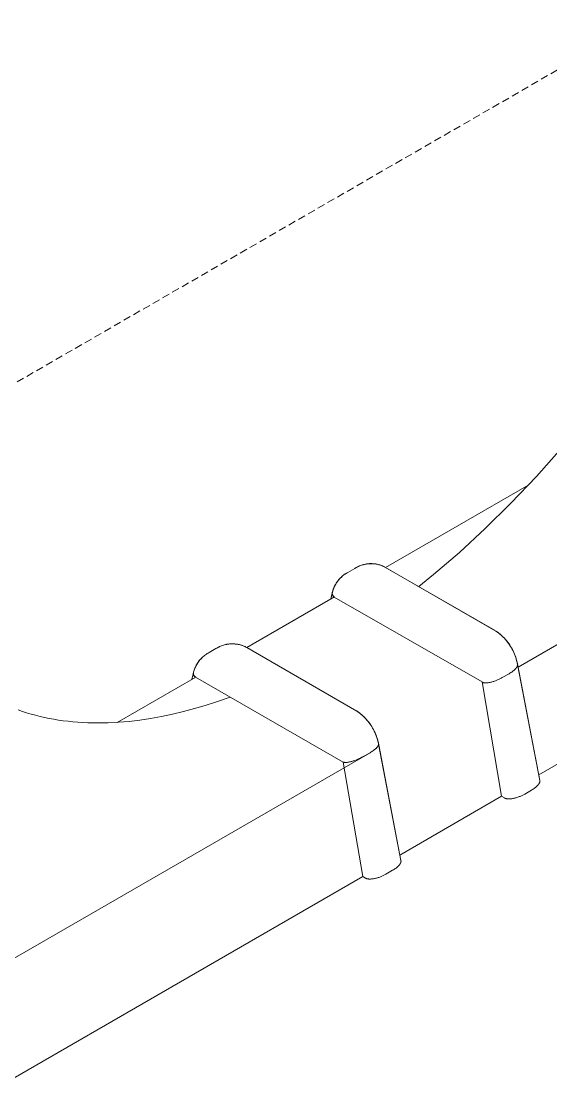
# Model space of a CAD drawing. Header units: millimetres. Extents: x -67 to 4862, y -244 to 3199.
# Drawn here: x 4498.8 to 4588.7, y 693.8 to 874.8 of the extents above; entities that cross this region are included whole.
import ezdxf

# ---------------------------------------------------------------- set-up
doc = ezdxf.new("R2010")
doc.units = ezdxf.units.MM
doc.linetypes.add('HIDDEN', pattern=[1.905, 1.27, -0.635])
doc.layers.add('ZANO_R', color=7, linetype='Continuous', lineweight=0)
doc.layers.add('ZANO_R_przerywana', color=7, linetype='HIDDEN', lineweight=0)

msp = doc.modelspace()

# ---------------------------------------------------------------- linework, layer by layer
at = {"layer": 'ZANO_R'}
for p, q in [((4583.19, 765.05), (4772.87, 874.56)), ((4586.31, 797.46), (4590.58, 802.25)), ((4581.98, 792.9), (4586.31, 797.46)), ((4560.68, 782.01), (4585, 796.05)), ((4577.61, 788.6), (4581.98, 792.9)), ((4573.22, 784.56), (4577.61, 788.6)), ((4568.84, 780.8), (4573.22, 784.56)), ((4556.06, 782.18), (4556.23, 782.25)), ((4556.08, 782.17), (4556.25, 782.25)), ((4556.23, 782.25), (4556.39, 782.32)), ((4556.25, 782.25), (4556.41, 782.31)), ((4556.39, 782.32), (4556.56, 782.38)), ((4556.41, 782.31), (4556.59, 782.37)), ((4556.56, 782.38), (4556.73, 782.43)), ((4556.59, 782.37), (4556.76, 782.43)), ((4556.73, 782.43), (4556.9, 782.48)), ((4556.76, 782.43), (4556.93, 782.47)), ((4556.9, 782.48), (4557.08, 782.52)), ((4556.93, 782.47), (4557.11, 782.52)), ((4557.08, 782.52), (4557.25, 782.56)), ((4557.11, 782.52), (4557.29, 782.55)), ((4557.25, 782.56), (4557.43, 782.59)), ((4557.29, 782.55), (4557.46, 782.58)), ((4557.43, 782.59), (4557.6, 782.62)), ((4557.46, 782.58), (4557.64, 782.61)), ((4557.6, 782.62), (4557.78, 782.63)), ((4557.64, 782.61), (4557.82, 782.62)), ((4557.78, 782.63), (4557.96, 782.65)), ((4557.82, 782.62), (4558, 782.63)), ((4557.96, 782.65), (4558.14, 782.65)), ((4558, 782.63), (4558.19, 782.64)), ((4558.14, 782.65), (4558.32, 782.65)), ((4558.19, 782.64), (4558.37, 782.64)), ((4558.32, 782.65), (4558.49, 782.64)), ((4558.37, 782.64), (4558.55, 782.63)), ((4558.49, 782.64), (4558.67, 782.63)), ((4558.55, 782.63), (4558.73, 782.62)), ((4558.67, 782.63), (4558.85, 782.61)), ((4558.73, 782.62), (4558.91, 782.6)), ((4558.85, 782.61), (4559.03, 782.59)), ((4558.91, 782.6), (4559.09, 782.57)), ((4559.03, 782.59), (4559.2, 782.55)), ((4559.09, 782.57), (4559.27, 782.54)), ((4559.2, 782.55), (4559.38, 782.52)), ((4559.27, 782.54), (4559.44, 782.5)), ((4559.38, 782.52), (4559.55, 782.47)), ((4559.44, 782.5), (4559.62, 782.46)), ((4559.55, 782.47), (4559.72, 782.42)), ((4559.62, 782.46), (4559.79, 782.41)), ((4559.72, 782.42), (4559.89, 782.37)), ((4559.79, 782.41), (4559.96, 782.35)), ((4559.89, 782.37), (4560.06, 782.31)), ((4559.96, 782.35), (4560.66, 782.02)), ((4560.06, 782.31), (4560.22, 782.24)), ((4560.22, 782.24), (4560.39, 782.17)), ((4553.1, 780.31), (4553.24, 780.43)), ((4553.11, 780.32), (4553.24, 780.45)), ((4553.24, 780.45), (4553.38, 780.57)), ((4553.24, 780.43), (4553.38, 780.55)), ((4553.38, 780.57), (4553.52, 780.68)), ((4553.38, 780.55), (4553.52, 780.67)), ((4553.52, 780.68), (4553.67, 780.79)), ((4553.52, 780.67), (4553.67, 780.78)), ((4553.67, 780.79), (4553.82, 780.89)), ((4553.67, 780.78), (4553.82, 780.88)), ((4553.82, 780.89), (4553.97, 780.99)), ((4553.82, 780.88), (4553.97, 780.98)), ((4553.97, 780.99), (4554.13, 781.09)), ((4553.97, 780.98), (4554.13, 781.08)), ((4554.13, 781.09), (4554.29, 781.17)), ((4554.13, 781.08), (4554.29, 781.17)), ((4554.29, 781.17), (4555.44, 781.84)), ((4554.29, 781.17), (4555.44, 781.83)), ((4555.44, 781.84), (4555.59, 781.93)), ((4555.44, 781.83), (4555.6, 781.92)), ((4555.59, 781.93), (4555.74, 782.02)), ((4555.6, 781.92), (4555.76, 782.01)), ((4555.74, 782.02), (4555.9, 782.1)), ((4555.76, 782.01), (4555.92, 782.1)), ((4555.9, 782.1), (4556.06, 782.18)), ((4555.92, 782.1), (4556.08, 782.17)), ((4560.39, 782.17), (4560.55, 782.09)), ((4560.58, 782.07), (4579.31, 771.26)), ((4560.69, 782.01), (4579.42, 771.19)), ((4566.32, 778.75), (4568.84, 780.8)), ((4551.87, 778.49), (4551.94, 778.66)), ((4551.88, 778.53), (4551.96, 778.7)), ((4551.94, 778.66), (4552.02, 778.83)), ((4551.96, 778.7), (4552.03, 778.86)), ((4552.02, 778.83), (4552.11, 778.99)), ((4552.03, 778.86), (4552.12, 779.03)), ((4552.11, 778.99), (4552.2, 779.15)), ((4552.12, 779.03), (4552.21, 779.18)), ((4552.2, 779.15), (4552.29, 779.31)), ((4552.21, 779.18), (4552.3, 779.34)), ((4552.29, 779.31), (4552.39, 779.46)), ((4552.3, 779.34), (4552.4, 779.49)), ((4552.39, 779.46), (4552.5, 779.61)), ((4552.4, 779.49), (4552.51, 779.64)), ((4552.5, 779.61), (4552.61, 779.76)), ((4552.51, 779.64), (4552.62, 779.79)), ((4552.61, 779.76), (4552.73, 779.9)), ((4552.62, 779.79), (4552.73, 779.93)), ((4552.73, 779.93), (4552.85, 780.06)), ((4552.73, 779.9), (4552.85, 780.04)), ((4552.85, 780.06), (4552.98, 780.2)), ((4552.85, 780.04), (4552.97, 780.18)), ((4552.97, 780.18), (4553.1, 780.31)), ((4552.98, 780.2), (4553.11, 780.32)), ((4537.08, 768.39), (4552.01, 777)), ((4537.08, 768.39), (4551.97, 776.98)), ((4551.35, 776.62), (4551.64, 777.8)), ((4551.35, 776.62), (4551.61, 777.69)), ((4551.6, 777.58), (4551.59, 777.56)), ((4551.59, 777.56), (4551.59, 777.54)), ((4551.59, 777.54), (4551.59, 777.52)), ((4551.59, 777.52), (4551.6, 777.5)), ((4551.61, 777.67), (4551.6, 777.65)), ((4551.6, 777.65), (4551.6, 777.62)), ((4551.6, 777.62), (4551.6, 777.6)), ((4551.6, 777.6), (4551.6, 777.58)), ((4551.6, 777.5), (4551.6, 777.48)), ((4551.6, 777.48), (4551.6, 777.46)), ((4551.6, 777.46), (4551.6, 777.44)), ((4551.6, 777.44), (4551.61, 777.42)), ((4551.61, 777.67), (4551.65, 777.84)), ((4551.61, 777.42), (4551.61, 777.4)), ((4551.61, 777.4), (4551.62, 777.38)), ((4551.63, 777.75), (4551.62, 777.73)), ((4551.62, 777.73), (4551.62, 777.7)), ((4551.62, 777.7), (4551.62, 777.68)), ((4551.62, 777.68), (4551.62, 777.65)), ((4551.62, 777.65), (4551.62, 777.63)), ((4551.62, 777.63), (4551.62, 777.61)), ((4551.62, 777.61), (4551.62, 777.58)), ((4551.62, 777.58), (4551.62, 777.56)), ((4551.62, 777.56), (4551.62, 777.53)), ((4551.62, 777.53), (4551.63, 777.51)), ((4551.62, 777.38), (4551.62, 777.36)), ((4551.62, 777.36), (4551.63, 777.34)), ((4551.64, 777.8), (4551.63, 777.77)), ((4551.63, 777.77), (4551.63, 777.75)), ((4551.63, 777.51), (4551.63, 777.48)), ((4551.63, 777.48), (4551.64, 777.46)), ((4551.63, 777.34), (4551.64, 777.32)), ((4551.64, 777.8), (4551.69, 777.97)), ((4551.64, 777.46), (4551.64, 777.44)), ((4551.64, 777.44), (4551.65, 777.41)), ((4551.64, 777.32), (4551.65, 777.3)), ((4551.65, 777.84), (4551.7, 778.02)), ((4551.65, 777.41), (4551.66, 777.39)), ((4551.65, 777.3), (4551.65, 777.28)), ((4551.65, 777.28), (4551.66, 777.26)), ((4551.66, 777.39), (4551.67, 777.37)), ((4551.66, 777.26), (4551.67, 777.24)), ((4551.67, 777.37), (4551.68, 777.35)), ((4551.67, 777.24), (4551.69, 777.22)), ((4551.68, 777.35), (4551.69, 777.32)), ((4551.69, 777.97), (4551.74, 778.15)), ((4551.69, 777.32), (4551.7, 777.3)), ((4551.69, 777.22), (4551.7, 777.2)), ((4551.7, 778.02), (4551.75, 778.19)), ((4551.7, 777.3), (4551.71, 777.28)), ((4551.7, 777.2), (4551.71, 777.19)), ((4551.71, 777.28), (4551.72, 777.26)), ((4551.71, 777.19), (4551.72, 777.17)), ((4551.72, 777.26), (4551.74, 777.24)), ((4551.72, 777.17), (4551.73, 777.15)), ((4551.73, 777.15), (4551.75, 777.14)), ((4551.74, 778.15), (4551.8, 778.32)), ((4551.74, 777.24), (4551.75, 777.22)), ((4551.75, 778.19), (4551.82, 778.36)), ((4551.75, 777.22), (4551.76, 777.2)), ((4551.75, 777.14), (4551.76, 777.12)), ((4551.76, 777.2), (4551.78, 777.18)), ((4551.76, 777.12), (4551.78, 777.11)), ((4551.78, 777.18), (4551.79, 777.16)), ((4551.78, 777.11), (4551.79, 777.09)), ((4551.79, 777.16), (4551.81, 777.15)), ((4551.79, 777.09), (4551.81, 777.08)), ((4551.8, 778.32), (4551.87, 778.49)), ((4551.81, 777.15), (4551.83, 777.13)), ((4551.81, 777.08), (4551.82, 777.07)), ((4551.82, 778.36), (4551.88, 778.53)), ((4551.82, 777.07), (4551.84, 777.05)), ((4551.83, 777.13), (4551.85, 777.11)), ((4551.84, 777.05), (4551.86, 777.04)), ((4551.85, 777.11), (4551.86, 777.1)), ((4551.86, 777.1), (4551.88, 777.08)), ((4551.86, 777.04), (4551.88, 777.03)), ((4551.88, 777.08), (4551.9, 777.07)), ((4551.88, 777.03), (4551.89, 777.02)), ((4551.89, 777.02), (4551.91, 777.01)), ((4551.9, 777.07), (4551.92, 777.05)), ((4551.91, 777.01), (4551.93, 777)), ((4551.92, 777.05), (4551.94, 777.04)), ((4551.93, 777), (4551.95, 776.99)), ((4551.94, 777.04), (4551.96, 777.03)), ((4551.95, 776.99), (4551.97, 776.98)), ((4551.96, 777.03), (4551.98, 777.01)), ((4551.97, 776.98), (4577.08, 762.56)), ((4551.98, 777.01), (4552.01, 777)), ((4579.31, 771.25), (4579.55, 771.09)), ((4579.43, 771.19), (4579.68, 771.01)), ((4579.55, 771.09), (4579.79, 770.92)), ((4579.68, 771.01), (4579.92, 770.83)), ((4579.79, 770.92), (4580.02, 770.74)), ((4579.92, 770.83), (4580.15, 770.64)), ((4580.02, 770.74), (4580.24, 770.56)), ((4580.15, 770.64), (4580.38, 770.44)), ((4580.24, 770.56), (4580.45, 770.36)), ((4580.38, 770.44), (4580.6, 770.23)), ((4580.45, 770.36), (4580.66, 770.16)), ((4580.6, 770.23), (4580.81, 770.02)), ((4580.66, 770.16), (4580.87, 769.96)), ((4580.81, 770.02), (4581.02, 769.8)), ((4580.87, 769.96), (4581.06, 769.74)), ((4581.02, 769.8), (4581.22, 769.57)), ((4581.06, 769.74), (4581.25, 769.52)), ((4581.22, 769.57), (4581.41, 769.33)), ((4581.25, 769.52), (4581.43, 769.3)), ((4530.69, 767.55), (4531.84, 768.21)), ((4530.69, 767.54), (4531.84, 768.21)), ((4531.84, 768.21), (4531.99, 768.31)), ((4531.84, 768.21), (4532, 768.3)), ((4531.99, 768.31), (4532.15, 768.4)), ((4532, 768.3), (4532.16, 768.39)), ((4532.15, 768.4), (4532.31, 768.48)), ((4532.16, 768.39), (4532.32, 768.47)), ((4532.31, 768.48), (4532.47, 768.56)), ((4532.32, 768.47), (4532.48, 768.55)), ((4532.47, 768.56), (4532.63, 768.63)), ((4532.48, 768.55), (4532.65, 768.62)), ((4532.63, 768.63), (4532.8, 768.7)), ((4532.65, 768.62), (4532.82, 768.69)), ((4532.8, 768.7), (4532.96, 768.76)), ((4532.82, 768.69), (4532.99, 768.75)), ((4532.96, 768.76), (4533.13, 768.81)), ((4532.99, 768.75), (4533.16, 768.8)), ((4533.13, 768.81), (4533.31, 768.86)), ((4533.16, 768.8), (4533.33, 768.85)), ((4533.31, 768.86), (4533.48, 768.9)), ((4533.33, 768.85), (4533.51, 768.89)), ((4533.48, 768.9), (4533.65, 768.94)), ((4533.51, 768.89), (4533.69, 768.93)), ((4533.65, 768.94), (4533.83, 768.97)), ((4533.69, 768.93), (4533.87, 768.96)), ((4533.83, 768.97), (4534.01, 768.99)), ((4533.87, 768.96), (4534.05, 768.98)), ((4534.01, 768.99), (4534.18, 769.01)), ((4534.05, 768.98), (4534.23, 769)), ((4534.18, 769.01), (4534.36, 769.02)), ((4534.23, 769), (4534.41, 769.01)), ((4534.36, 769.02), (4534.54, 769.03)), ((4534.41, 769.01), (4534.59, 769.01)), ((4534.54, 769.03), (4534.72, 769.03)), ((4534.59, 769.01), (4534.77, 769.01)), ((4534.72, 769.03), (4534.9, 769.02)), ((4534.77, 769.01), (4534.95, 769.01)), ((4534.9, 769.02), (4535.08, 769.01)), ((4534.95, 769.01), (4535.13, 768.99)), ((4535.08, 769.01), (4535.25, 768.99)), ((4535.13, 768.99), (4535.31, 768.97)), ((4535.25, 768.99), (4535.43, 768.96)), ((4535.31, 768.97), (4535.49, 768.95)), ((4535.43, 768.96), (4535.6, 768.93)), ((4535.49, 768.95), (4535.67, 768.91)), ((4535.6, 768.93), (4535.78, 768.89)), ((4535.67, 768.91), (4535.84, 768.88)), ((4535.78, 768.89), (4535.95, 768.85)), ((4535.84, 768.88), (4536.02, 768.83)), ((4535.95, 768.85), (4536.12, 768.8)), ((4536.02, 768.83), (4536.19, 768.78)), ((4536.12, 768.8), (4536.29, 768.74)), ((4536.19, 768.78), (4536.37, 768.72)), ((4536.29, 768.74), (4536.46, 768.68)), ((4536.37, 768.72), (4537.06, 768.4)), ((4536.46, 768.68), (4536.63, 768.61)), ((4536.63, 768.61), (4536.79, 768.54)), ((4536.79, 768.54), (4536.95, 768.46)), ((4536.98, 768.45), (4555.71, 757.63)), ((4537.09, 768.38), (4555.82, 757.57)), ((4581.41, 769.33), (4581.59, 769.09)), ((4581.43, 769.3), (4581.61, 769.06)), ((4581.59, 769.09), (4581.76, 768.84)), ((4581.61, 769.06), (4581.77, 768.83)), ((4581.76, 768.84), (4581.92, 768.59)), ((4581.77, 768.83), (4581.93, 768.58)), ((4581.92, 768.59), (4582.08, 768.33)), ((4581.93, 768.58), (4582.08, 768.33)), ((4582.08, 768.33), (4582.22, 768.08)), ((4582.08, 768.33), (4582.23, 768.07)), ((4582.22, 768.08), (4582.35, 767.82)), ((4582.23, 768.07), (4582.36, 767.8)), ((4582.35, 767.82), (4582.47, 767.56)), ((4582.36, 767.8), (4582.49, 767.52)), ((4528.8, 765.84), (4528.9, 765.99)), ((4528.81, 765.87), (4528.91, 766.02)), ((4528.9, 765.99), (4529.01, 766.14)), ((4528.91, 766.02), (4529.02, 766.16)), ((4529.01, 766.14), (4529.13, 766.28)), ((4529.02, 766.16), (4529.14, 766.3)), ((4529.13, 766.28), (4529.25, 766.42)), ((4529.14, 766.3), (4529.26, 766.44)), ((4529.25, 766.42), (4529.38, 766.55)), ((4529.26, 766.44), (4529.38, 766.57)), ((4529.38, 766.57), (4529.51, 766.7)), ((4529.38, 766.55), (4529.51, 766.68)), ((4529.51, 766.7), (4529.65, 766.82)), ((4529.51, 766.68), (4529.64, 766.81)), ((4529.64, 766.81), (4529.78, 766.93)), ((4529.65, 766.82), (4529.78, 766.94)), ((4529.78, 766.94), (4529.93, 767.06)), ((4529.78, 766.93), (4529.92, 767.04)), ((4529.92, 767.04), (4530.07, 767.15)), ((4529.93, 767.06), (4530.07, 767.17)), ((4530.07, 767.17), (4530.22, 767.27)), ((4530.07, 767.15), (4530.22, 767.26)), ((4530.22, 767.27), (4530.37, 767.37)), ((4530.22, 767.26), (4530.38, 767.36)), ((4530.37, 767.37), (4530.53, 767.46)), ((4530.38, 767.36), (4530.53, 767.45)), ((4530.53, 767.46), (4530.69, 767.55)), ((4530.53, 767.45), (4530.69, 767.54)), ((4582.47, 767.56), (4582.59, 767.29)), ((4582.49, 767.52), (4582.61, 767.25)), ((4582.59, 767.29), (4582.69, 767.02)), ((4582.61, 767.25), (4582.71, 766.96)), ((4582.69, 767.02), (4582.79, 766.75)), ((4582.71, 766.96), (4582.81, 766.68)), ((4582.79, 766.75), (4582.88, 766.47)), ((4582.81, 766.68), (4582.9, 766.39)), ((4582.88, 766.47), (4582.95, 766.2)), ((4582.9, 766.39), (4582.98, 766.1)), ((4582.95, 766.2), (4583.02, 765.91)), ((4582.98, 766.1), (4583.05, 765.8)), ((4583.02, 765.91), (4583.08, 765.63)), ((4527.75, 763), (4528.04, 764.17)), ((4528.01, 764.04), (4528.05, 764.22)), ((4528.03, 764.1), (4528.02, 764.08)), ((4528.04, 764.15), (4528.03, 764.13)), ((4528.03, 764.13), (4528.03, 764.1)), ((4528.04, 764.17), (4528.09, 764.35)), ((4528.04, 764.17), (4528.04, 764.15)), ((4528.05, 764.22), (4528.1, 764.39)), ((4528.09, 764.35), (4528.15, 764.53)), ((4528.1, 764.39), (4528.16, 764.57)), ((4528.15, 764.53), (4528.21, 764.7)), ((4528.16, 764.57), (4528.22, 764.74)), ((4528.21, 764.7), (4528.27, 764.87)), ((4528.22, 764.74), (4528.28, 764.91)), ((4528.27, 764.87), (4528.35, 765.04)), ((4528.28, 764.91), (4528.36, 765.08)), ((4528.35, 765.04), (4528.43, 765.21)), ((4528.36, 765.08), (4528.44, 765.24)), ((4528.43, 765.21), (4528.51, 765.37)), ((4528.44, 765.24), (4528.52, 765.4)), ((4528.51, 765.37), (4528.6, 765.53)), ((4528.52, 765.4), (4528.61, 765.56)), ((4528.6, 765.53), (4528.7, 765.69)), ((4528.61, 765.56), (4528.7, 765.72)), ((4528.7, 765.72), (4528.81, 765.87)), ((4528.7, 765.69), (4528.8, 765.84)), ((4581.97, 764.13), (4581.82, 764.03)), ((4582.12, 764.23), (4581.97, 764.13)), ((4582.26, 764.33), (4582.12, 764.23)), ((4582.32, 764.38), (4582.26, 764.33)), ((4582.39, 764.43), (4582.32, 764.38)), ((4582.45, 764.48), (4582.39, 764.43)), ((4582.52, 764.54), (4582.45, 764.48)), ((4582.58, 764.59), (4582.52, 764.54)), ((4582.63, 764.64), (4582.58, 764.59)), ((4582.69, 764.7), (4582.63, 764.64)), ((4582.74, 764.75), (4582.69, 764.7)), ((4582.79, 764.8), (4582.74, 764.75)), ((4582.83, 764.86), (4582.79, 764.8)), ((4582.88, 764.91), (4582.83, 764.86)), ((4582.9, 764.93), (4582.88, 764.91)), ((4582.92, 764.96), (4582.9, 764.93)), ((4582.93, 764.99), (4582.92, 764.96)), ((4582.95, 765.01), (4582.93, 764.99)), ((4582.97, 765.04), (4582.95, 765.01)), ((4582.98, 765.06), (4582.97, 765.04)), ((4583, 765.09), (4582.98, 765.06)), ((4583.01, 765.11), (4583, 765.09)), ((4583.03, 765.14), (4583.01, 765.11)), ((4583.04, 765.16), (4583.03, 765.14)), ((4583.05, 765.19), (4583.04, 765.16)), ((4583.05, 765.8), (4583.1, 765.51)), ((4583.06, 765.21), (4583.05, 765.19)), ((4583.07, 765.23), (4583.06, 765.21)), ((4583.08, 765.26), (4583.07, 765.23)), ((4583.08, 765.61), (4586.9, 745.81)), ((4583.09, 765.3), (4583.08, 765.28)), ((4583.08, 765.28), (4583.08, 765.26)), ((4583.1, 765.32), (4583.09, 765.31)), ((4583.09, 765.31), (4583.09, 765.3)), ((4583.1, 765.51), (4583.11, 765.5)), ((4583.11, 765.38), (4583.1, 765.37)), ((4583.1, 765.37), (4583.1, 765.36)), ((4583.1, 765.36), (4583.1, 765.35)), ((4583.1, 765.35), (4583.1, 765.33)), ((4583.1, 765.33), (4583.1, 765.32)), ((4583.11, 765.5), (4583.11, 765.49)), ((4583.11, 765.5), (4586.9, 745.81)), ((4583.11, 765.49), (4583.11, 765.48)), ((4583.11, 765.48), (4583.11, 765.47)), ((4583.11, 765.47), (4583.11, 765.46)), ((4583.11, 765.46), (4583.11, 765.45)), ((4583.11, 765.45), (4583.11, 765.44)), ((4583.11, 765.44), (4583.11, 765.43)), ((4583.11, 765.43), (4583.11, 765.42)), ((4583.11, 765.42), (4583.11, 765.41)), ((4583.11, 765.41), (4583.11, 765.4)), ((4583.11, 765.4), (4583.11, 765.39)), ((4583.11, 765.39), (4583.11, 765.38)), ((4515.06, 755.67), (4528.41, 763.38)), ((4527.75, 763), (4528.02, 764.07)), ((4528.01, 764.02), (4528, 764)), ((4528, 764), (4528, 763.98)), ((4528, 763.98), (4528, 763.96)), ((4528, 763.96), (4528, 763.94)), ((4528, 763.94), (4528, 763.92)), ((4528, 763.92), (4528, 763.9)), ((4528, 763.9), (4528, 763.88)), ((4528, 763.88), (4528, 763.85)), ((4528, 763.85), (4528, 763.83)), ((4528, 763.83), (4528.01, 763.81)), ((4528.01, 764.04), (4528.01, 764.02)), ((4528.01, 763.81), (4528.01, 763.79)), ((4528.01, 763.79), (4528.01, 763.77)), ((4528.01, 763.77), (4528.02, 763.75)), ((4528.02, 764.08), (4528.02, 764.05)), ((4528.02, 764.05), (4528.02, 764.03)), ((4528.02, 764.03), (4528.02, 764.01)), ((4528.02, 764.01), (4528.02, 763.98)), ((4528.02, 763.98), (4528.02, 763.96)), ((4528.02, 763.96), (4528.02, 763.93)), ((4528.02, 763.93), (4528.03, 763.91)), ((4528.02, 763.75), (4528.03, 763.73)), ((4528.03, 763.91), (4528.03, 763.88)), ((4528.03, 763.88), (4528.03, 763.86)), ((4528.03, 763.86), (4528.04, 763.84)), ((4528.03, 763.73), (4528.03, 763.71)), ((4528.03, 763.71), (4528.04, 763.69)), ((4528.04, 763.84), (4528.05, 763.81)), ((4528.04, 763.69), (4528.05, 763.67)), ((4528.05, 763.81), (4528.05, 763.79)), ((4528.05, 763.79), (4528.06, 763.77)), ((4528.05, 763.67), (4528.06, 763.65)), ((4528.06, 763.77), (4528.07, 763.74)), ((4528.06, 763.65), (4528.07, 763.63)), ((4528.07, 763.74), (4528.08, 763.72)), ((4528.07, 763.63), (4528.08, 763.62)), ((4528.08, 763.72), (4528.09, 763.7)), ((4528.08, 763.62), (4528.09, 763.6)), ((4528.09, 763.7), (4528.1, 763.68)), ((4528.09, 763.6), (4528.1, 763.58)), ((4528.1, 763.68), (4528.11, 763.66)), ((4528.1, 763.58), (4528.11, 763.56)), ((4528.11, 763.66), (4528.12, 763.64)), ((4528.11, 763.56), (4528.12, 763.55)), ((4528.12, 763.64), (4528.14, 763.62)), ((4528.12, 763.55), (4528.14, 763.53)), ((4528.14, 763.62), (4528.15, 763.6)), ((4528.14, 763.53), (4528.15, 763.51)), ((4528.15, 763.6), (4528.17, 763.58)), ((4528.15, 763.51), (4528.16, 763.5)), ((4528.16, 763.5), (4528.18, 763.48)), ((4528.17, 763.58), (4528.18, 763.56)), ((4528.18, 763.56), (4528.2, 763.54)), ((4528.18, 763.48), (4528.19, 763.47)), ((4528.19, 763.47), (4528.21, 763.46)), ((4528.2, 763.54), (4528.21, 763.52)), ((4528.21, 763.52), (4528.23, 763.5)), ((4528.21, 763.46), (4528.23, 763.44)), ((4528.23, 763.5), (4528.25, 763.49)), ((4528.23, 763.44), (4528.24, 763.43)), ((4528.24, 763.43), (4528.26, 763.42)), ((4528.25, 763.49), (4528.27, 763.47)), ((4528.26, 763.42), (4528.28, 763.41)), ((4528.27, 763.47), (4528.28, 763.46)), ((4528.28, 763.46), (4528.3, 763.44)), ((4528.28, 763.41), (4528.3, 763.4)), ((4528.3, 763.44), (4528.32, 763.43)), ((4528.3, 763.4), (4528.31, 763.39)), ((4528.31, 763.39), (4528.33, 763.38)), ((4528.32, 763.43), (4528.34, 763.42)), ((4528.33, 763.38), (4528.35, 763.37)), ((4528.34, 763.42), (4528.36, 763.4)), ((4528.35, 763.37), (4528.37, 763.36)), ((4528.36, 763.4), (4528.39, 763.39)), ((4528.37, 763.36), (4553.48, 748.93)), ((4528.39, 763.39), (4528.41, 763.38)), ((4577.08, 762.56), (4580.39, 743.11)), ((4577.11, 762.48), (4577.09, 762.49)), ((4577.12, 762.48), (4577.11, 762.48)), ((4577.13, 762.47), (4577.12, 762.48)), ((4577.15, 762.47), (4577.13, 762.47)), ((4577.17, 762.46), (4577.15, 762.47)), ((4577.2, 762.45), (4577.17, 762.46)), ((4577.24, 762.44), (4577.2, 762.45)), ((4577.27, 762.43), (4577.24, 762.44)), ((4577.3, 762.42), (4577.27, 762.43)), ((4577.34, 762.41), (4577.3, 762.42)), ((4577.37, 762.41), (4577.34, 762.41)), ((4577.41, 762.4), (4577.37, 762.41)), ((4577.45, 762.4), (4577.41, 762.4)), ((4577.49, 762.39), (4577.45, 762.4)), ((4577.53, 762.39), (4577.49, 762.39)), ((4577.58, 762.39), (4577.53, 762.39)), ((4577.62, 762.38), (4577.58, 762.39)), ((4577.67, 762.38), (4577.62, 762.38)), ((4577.72, 762.38), (4577.67, 762.38)), ((4577.77, 762.39), (4577.72, 762.38)), ((4577.87, 762.39), (4577.77, 762.39)), ((4577.97, 762.4), (4577.87, 762.39)), ((4578.09, 762.41), (4577.97, 762.4)), ((4578.2, 762.43), (4578.09, 762.41)), ((4578.32, 762.45), (4578.2, 762.43)), ((4578.44, 762.47), (4578.32, 762.45)), ((4578.56, 762.5), (4578.44, 762.47)), ((4578.69, 762.53), (4578.56, 762.5)), ((4578.82, 762.56), (4578.69, 762.53)), ((4578.95, 762.6), (4578.82, 762.56)), ((4579.08, 762.64), (4578.95, 762.6)), ((4579.21, 762.68), (4579.08, 762.64)), ((4579.34, 762.73), (4579.21, 762.68)), ((4579.47, 762.78), (4579.34, 762.73)), ((4579.6, 762.83), (4579.47, 762.78)), ((4579.72, 762.88), (4579.6, 762.83)), ((4579.85, 762.94), (4579.72, 762.88)), ((4580.08, 763.05), (4579.85, 762.94)), ((4580.31, 763.16), (4580.08, 763.05)), ((4580.52, 763.28), (4580.31, 763.16)), ((4581.67, 763.95), (4580.52, 763.28)), ((4581.82, 764.03), (4581.67, 763.95)), ((4615.72, 763.5), (4586.71, 746.75)), ((4530.02, 758.55), (4531.79, 759.12)), ((4531.79, 759.12), (4534.29, 759.96)), ((4498.21, 757.79), (4498.95, 757.54)), ((4498.95, 757.54), (4499.68, 757.31)), ((4499.68, 757.31), (4500.43, 757.09)), ((4500.43, 757.09), (4501.19, 756.88)), ((4501.19, 756.88), (4501.96, 756.69)), ((4522.6, 756.66), (4524.45, 757.05)), ((4524.45, 757.05), (4526.35, 757.51)), ((4526.35, 757.51), (4528.23, 758.02)), ((4528.23, 758.02), (4530.02, 758.55)), ((4555.71, 757.63), (4555.95, 757.47)), ((4555.83, 757.56), (4556.08, 757.39)), ((4555.95, 757.47), (4556.19, 757.3)), ((4556.08, 757.39), (4556.32, 757.21)), ((4556.19, 757.3), (4556.42, 757.12)), ((4556.32, 757.21), (4556.55, 757.01)), ((4556.42, 757.12), (4556.64, 756.93)), ((4556.55, 757.01), (4556.78, 756.82)), ((4556.64, 756.93), (4556.86, 756.74)), ((4501.96, 756.69), (4502.73, 756.51)), ((4502.73, 756.51), (4503.5, 756.35)), ((4503.5, 756.35), (4504.3, 756.21)), ((4504.3, 756.21), (4505.11, 756.07)), ((4505.11, 756.07), (4505.91, 755.96)), ((4505.91, 755.96), (4506.72, 755.86)), ((4506.72, 755.86), (4507.55, 755.77)), ((4507.55, 755.77), (4508.38, 755.7)), ((4508.38, 755.7), (4509.22, 755.65)), ((4509.22, 755.65), (4510.06, 755.61)), ((4510.06, 755.61), (4510.92, 755.58)), ((4510.92, 755.58), (4511.78, 755.57)), ((4511.78, 755.57), (4512.65, 755.58)), ((4512.65, 755.58), (4513.51, 755.6)), ((4513.51, 755.6), (4515.3, 755.69)), ((4515.3, 755.69), (4517.08, 755.84)), ((4517.08, 755.84), (4518.91, 756.05)), ((4518.91, 756.05), (4520.73, 756.32)), ((4520.73, 756.32), (4522.6, 756.66)), ((4556.78, 756.82), (4557, 756.61)), ((4556.86, 756.74), (4557.07, 756.54)), ((4557, 756.61), (4557.22, 756.39)), ((4557.07, 756.54), (4557.27, 756.33)), ((4557.22, 756.39), (4557.42, 756.17)), ((4557.27, 756.33), (4557.46, 756.12)), ((4557.42, 756.17), (4557.62, 755.94)), ((4557.46, 756.12), (4557.65, 755.9)), ((4557.62, 755.94), (4557.81, 755.71)), ((4557.65, 755.9), (4557.83, 755.67)), ((4557.81, 755.71), (4557.99, 755.47)), ((4557.83, 755.67), (4558.01, 755.44)), ((4557.99, 755.47), (4558.16, 755.22)), ((4558.01, 755.44), (4558.17, 755.2)), ((4558.16, 755.22), (4558.33, 754.97)), ((4558.17, 755.2), (4558.33, 754.96)), ((4558.33, 754.97), (4558.48, 754.71)), ((4558.33, 754.96), (4558.48, 754.71)), ((4558.48, 754.71), (4558.62, 754.46)), ((4558.48, 754.71), (4558.63, 754.44)), ((4558.62, 754.46), (4558.75, 754.2)), ((4558.63, 754.44), (4558.76, 754.17)), ((4558.75, 754.2), (4558.87, 753.94)), ((4558.76, 754.17), (4558.89, 753.9)), ((4558.87, 753.94), (4558.99, 753.67)), ((4558.89, 753.9), (4559.01, 753.62)), ((4558.99, 753.67), (4559.09, 753.4)), ((4559.01, 753.62), (4559.12, 753.34)), ((4559.09, 753.4), (4559.19, 753.13)), ((4559.12, 753.34), (4559.22, 753.05)), ((4559.21, 751.41), (4559.16, 751.36)), ((4559.19, 753.13), (4559.28, 752.85)), ((4559.25, 751.46), (4559.21, 751.41)), ((4559.22, 753.05), (4559.3, 752.76)), ((4559.29, 751.51), (4559.25, 751.46)), ((4559.28, 752.85), (4559.36, 752.57)), ((4559.31, 751.53), (4559.29, 751.51)), ((4559.3, 752.76), (4559.38, 752.47)), ((4559.33, 751.56), (4559.31, 751.53)), ((4559.34, 751.58), (4559.33, 751.56)), ((4559.36, 751.6), (4559.34, 751.58)), ((4559.36, 752.57), (4559.42, 752.29)), ((4559.37, 751.63), (4559.36, 751.6)), ((4559.39, 751.65), (4559.37, 751.63)), ((4559.38, 752.47), (4559.45, 752.18)), ((4559.4, 751.67), (4559.39, 751.65)), ((4559.41, 751.7), (4559.4, 751.67)), ((4559.43, 751.72), (4559.41, 751.7)), ((4559.42, 752.29), (4559.48, 752.01)), ((4559.44, 751.74), (4559.43, 751.72)), ((4559.45, 751.78), (4559.44, 751.76)), ((4559.44, 751.76), (4559.44, 751.74)), ((4559.45, 752.18), (4559.51, 751.88)), ((4559.46, 751.8), (4559.45, 751.78)), ((4559.47, 751.82), (4559.46, 751.81)), ((4559.46, 751.81), (4559.46, 751.8)), ((4559.48, 751.85), (4559.47, 751.84)), ((4559.47, 751.84), (4559.47, 751.83)), ((4559.47, 751.83), (4559.47, 751.82)), ((4559.48, 752.01), (4559.48, 752)), ((4559.48, 752), (4559.49, 751.99)), ((4559.49, 751.91), (4559.48, 751.9)), ((4559.48, 751.9), (4559.48, 751.89)), ((4559.48, 751.89), (4559.48, 751.88)), ((4559.48, 751.88), (4559.48, 751.87)), ((4559.48, 751.87), (4559.48, 751.86)), ((4559.48, 751.86), (4559.48, 751.85)), ((4559.49, 751.99), (4559.49, 751.98)), ((4559.49, 751.99), (4563.3, 732.18)), ((4559.49, 751.98), (4559.49, 751.97)), ((4559.49, 751.97), (4559.49, 751.96)), ((4559.49, 751.96), (4559.49, 751.96)), ((4559.49, 751.96), (4559.49, 751.95)), ((4559.49, 751.95), (4559.49, 751.94)), ((4559.49, 751.94), (4559.49, 751.93)), ((4559.49, 751.93), (4559.49, 751.92)), ((4559.49, 751.92), (4559.49, 751.91)), ((4559.51, 751.87), (4563.3, 732.18)), ((4558.04, 750.52), (4431.83, 677.65)), ((4556.45, 749.62), (4556.21, 749.51)), ((4556.67, 749.74), (4556.45, 749.62)), ((4556.89, 749.86), (4556.67, 749.74)), ((4558.04, 750.52), (4556.89, 749.86)), ((4558.19, 750.61), (4558.04, 750.52)), ((4558.34, 750.7), (4558.19, 750.61)), ((4558.48, 750.8), (4558.34, 750.7)), ((4558.62, 750.9), (4558.48, 750.8)), ((4558.76, 751), (4558.62, 750.9)), ((4558.82, 751.05), (4558.76, 751)), ((4558.89, 751.1), (4558.82, 751.05)), ((4558.95, 751.16), (4558.89, 751.1)), ((4559, 751.21), (4558.95, 751.16)), ((4559.06, 751.26), (4559, 751.21)), ((4559.11, 751.31), (4559.06, 751.26)), ((4559.16, 751.36), (4559.11, 751.31)), ((4553.48, 748.93), (4556.8, 729.48)), ((4553.5, 748.93), (4553.48, 748.93)), ((4553.51, 748.92), (4553.5, 748.93)), ((4553.52, 748.92), (4553.51, 748.92)), ((4553.53, 748.91), (4553.52, 748.92)), ((4553.56, 748.91), (4553.53, 748.91)), ((4553.59, 748.9), (4553.56, 748.91)), ((4553.62, 748.89), (4553.59, 748.9)), ((4553.65, 748.89), (4553.62, 748.89)), ((4553.69, 748.88), (4553.65, 748.89)), ((4553.72, 748.88), (4553.69, 748.88)), ((4553.76, 748.88), (4553.72, 748.88)), ((4553.8, 748.87), (4553.76, 748.88)), ((4553.83, 748.87), (4553.8, 748.87)), ((4553.87, 748.87), (4553.83, 748.87)), ((4553.92, 748.87), (4553.87, 748.87)), ((4553.96, 748.87), (4553.92, 748.87)), ((4554, 748.87), (4553.96, 748.87)), ((4554.05, 748.88), (4554, 748.87)), ((4554.15, 748.88), (4554.05, 748.88)), ((4554.25, 748.89), (4554.15, 748.88)), ((4554.35, 748.91), (4554.25, 748.89)), ((4554.46, 748.93), (4554.35, 748.91)), ((4554.57, 748.95), (4554.46, 748.93)), ((4554.69, 748.97), (4554.57, 748.95)), ((4554.81, 749), (4554.69, 748.97)), ((4554.94, 749.04), (4554.81, 749)), ((4555.06, 749.07), (4554.94, 749.04)), ((4555.19, 749.11), (4555.06, 749.07)), ((4555.32, 749.15), (4555.19, 749.11)), ((4555.45, 749.2), (4555.32, 749.15)), ((4555.71, 749.29), (4555.45, 749.2)), ((4555.96, 749.4), (4555.71, 749.29)), ((4556.21, 749.51), (4555.96, 749.4)), ((4585.63, 744.25), (4585.48, 744.16)), ((4585.48, 744.16), (4585.63, 744.25)), ((4585.78, 744.34), (4585.63, 744.25)), ((4585.63, 744.25), (4585.78, 744.34)), ((4585.93, 744.44), (4585.78, 744.34)), ((4585.78, 744.34), (4585.93, 744.44)), ((4586, 744.49), (4585.93, 744.44)), ((4585.93, 744.44), (4586, 744.49)), ((4586.07, 744.55), (4586, 744.49)), ((4586, 744.49), (4586.07, 744.55)), ((4586.14, 744.6), (4586.07, 744.55)), ((4586.07, 744.55), (4586.14, 744.6)), ((4586.2, 744.65), (4586.14, 744.6)), ((4586.14, 744.6), (4586.2, 744.65)), ((4586.27, 744.71), (4586.2, 744.65)), ((4586.2, 744.65), (4586.27, 744.71)), ((4586.33, 744.76), (4586.27, 744.71)), ((4586.27, 744.71), (4586.33, 744.76)), ((4586.39, 744.82), (4586.33, 744.76)), ((4586.33, 744.76), (4586.39, 744.82)), ((4586.45, 744.88), (4586.39, 744.82)), ((4586.39, 744.82), (4586.45, 744.88)), ((4586.5, 744.93), (4586.45, 744.88)), ((4586.45, 744.88), (4586.5, 744.93)), ((4586.55, 744.99), (4586.5, 744.93)), ((4586.5, 744.93), (4586.55, 744.99)), ((4586.6, 745.04), (4586.55, 744.99)), ((4586.55, 744.99), (4586.6, 745.04)), ((4586.64, 745.1), (4586.6, 745.04)), ((4586.6, 745.04), (4586.64, 745.1)), ((4586.67, 745.13), (4586.64, 745.1)), ((4586.64, 745.1), (4586.67, 745.13)), ((4586.69, 745.16), (4586.67, 745.13)), ((4586.67, 745.13), (4586.69, 745.16)), ((4586.71, 745.19), (4586.69, 745.16)), ((4586.69, 745.16), (4586.71, 745.19)), ((4586.73, 745.21), (4586.71, 745.19)), ((4586.71, 745.19), (4586.73, 745.21)), ((4586.74, 745.24), (4586.73, 745.21)), ((4586.73, 745.21), (4586.74, 745.24)), ((4586.76, 745.27), (4586.74, 745.24)), ((4586.74, 745.24), (4586.76, 745.27)), ((4586.78, 745.3), (4586.76, 745.27)), ((4586.76, 745.27), (4586.78, 745.3)), ((4586.79, 745.32), (4586.78, 745.3)), ((4586.78, 745.3), (4586.79, 745.32)), ((4586.81, 745.35), (4586.79, 745.32)), ((4586.79, 745.32), (4586.81, 745.35)), ((4586.82, 745.38), (4586.81, 745.35)), ((4586.81, 745.35), (4586.82, 745.38)), ((4586.83, 745.4), (4586.82, 745.38)), ((4586.82, 745.38), (4586.83, 745.4)), ((4586.84, 745.43), (4586.83, 745.4)), ((4586.83, 745.4), (4586.84, 745.43)), ((4586.85, 745.46), (4586.84, 745.43)), ((4586.84, 745.43), (4586.85, 745.46)), ((4586.86, 745.48), (4586.85, 745.46)), ((4586.85, 745.46), (4586.86, 745.48)), ((4586.87, 745.51), (4586.86, 745.48)), ((4586.86, 745.48), (4586.87, 745.51)), ((4586.88, 745.53), (4586.87, 745.51)), ((4586.87, 745.51), (4586.88, 745.53)), ((4586.89, 745.58), (4586.88, 745.56)), ((4586.88, 745.56), (4586.89, 745.58)), ((4586.88, 745.56), (4586.88, 745.53)), ((4586.88, 745.53), (4586.88, 745.56)), ((4586.9, 745.61), (4586.89, 745.59)), ((4586.89, 745.59), (4586.9, 745.61)), ((4586.89, 745.59), (4586.89, 745.58)), ((4586.89, 745.58), (4586.89, 745.59)), ((4586.9, 745.81), (4586.9, 745.8)), ((4586.9, 745.8), (4586.9, 745.81)), ((4586.9, 745.8), (4586.9, 745.79)), ((4586.9, 745.79), (4586.9, 745.8)), ((4586.9, 745.79), (4586.9, 745.78)), ((4586.9, 745.78), (4586.9, 745.79)), ((4586.9, 745.78), (4586.9, 745.77)), ((4586.9, 745.77), (4586.9, 745.78)), ((4586.9, 745.77), (4586.9, 745.75)), ((4586.9, 745.75), (4586.9, 745.77)), ((4586.9, 745.75), (4586.9, 745.74)), ((4586.9, 745.74), (4586.9, 745.75)), ((4586.9, 745.74), (4586.9, 745.73)), ((4586.9, 745.73), (4586.9, 745.74)), ((4586.9, 745.73), (4586.9, 745.72)), ((4586.9, 745.72), (4586.9, 745.73)), ((4586.9, 745.72), (4586.9, 745.71)), ((4586.9, 745.71), (4586.9, 745.72)), ((4586.9, 745.71), (4586.9, 745.7)), ((4586.9, 745.7), (4586.9, 745.71)), ((4586.9, 745.7), (4586.9, 745.69)), ((4586.9, 745.69), (4586.9, 745.7)), ((4586.9, 745.69), (4586.9, 745.68)), ((4586.9, 745.68), (4586.9, 745.69)), ((4586.9, 745.68), (4586.9, 745.66)), ((4586.9, 745.66), (4586.9, 745.68)), ((4586.9, 745.66), (4586.9, 745.65)), ((4586.9, 745.65), (4586.9, 745.66)), ((4586.9, 745.65), (4586.9, 745.64)), ((4586.9, 745.64), (4586.9, 745.65)), ((4586.9, 745.64), (4586.9, 745.63)), ((4586.9, 745.63), (4586.9, 745.64)), ((4586.9, 745.63), (4586.9, 745.62)), ((4586.9, 745.62), (4586.9, 745.63)), ((4586.9, 745.62), (4586.9, 745.61)), ((4586.9, 745.61), (4586.9, 745.62)), ((4580.39, 743.11), (4563.12, 733.13)), ((4580.39, 743.11), (4563.12, 733.13)), ((4580.88, 742.83), (4580.39, 743.11)), ((4580.39, 743.11), (4580.88, 742.83)), ((4580.89, 742.82), (4580.88, 742.83)), ((4580.88, 742.83), (4580.89, 742.82)), ((4580.9, 742.81), (4580.89, 742.82)), ((4580.89, 742.82), (4580.9, 742.81)), ((4580.92, 742.8), (4580.9, 742.81)), ((4580.9, 742.81), (4580.92, 742.8)), ((4580.93, 742.8), (4580.92, 742.8)), ((4580.92, 742.8), (4580.93, 742.8)), ((4580.95, 742.79), (4580.93, 742.8)), ((4580.93, 742.8), (4580.95, 742.79)), ((4580.96, 742.78), (4580.95, 742.79)), ((4580.95, 742.79), (4580.96, 742.78)), ((4580.99, 742.77), (4580.96, 742.78)), ((4580.96, 742.78), (4580.99, 742.77)), ((4581.02, 742.76), (4580.99, 742.77)), ((4580.99, 742.77), (4581.02, 742.76)), ((4581.05, 742.75), (4581.02, 742.76)), ((4581.02, 742.76), (4581.05, 742.75)), ((4581.09, 742.74), (4581.05, 742.75)), ((4581.05, 742.75), (4581.09, 742.74)), ((4581.13, 742.73), (4581.09, 742.74)), ((4581.09, 742.74), (4581.13, 742.73)), ((4581.16, 742.72), (4581.13, 742.73)), ((4581.13, 742.73), (4581.16, 742.72)), ((4581.2, 742.71), (4581.16, 742.72)), ((4581.16, 742.72), (4581.2, 742.71)), ((4581.24, 742.7), (4581.2, 742.71)), ((4581.2, 742.71), (4581.24, 742.7)), ((4581.28, 742.69), (4581.24, 742.7)), ((4581.24, 742.7), (4581.28, 742.69)), ((4581.33, 742.69), (4581.28, 742.69)), ((4581.28, 742.69), (4581.33, 742.69)), ((4581.37, 742.68), (4581.33, 742.69)), ((4581.33, 742.69), (4581.37, 742.68)), ((4581.42, 742.68), (4581.37, 742.68)), ((4581.37, 742.68), (4581.42, 742.68)), ((4581.46, 742.67), (4581.42, 742.68)), ((4581.42, 742.68), (4581.46, 742.67)), ((4581.51, 742.67), (4581.46, 742.67)), ((4581.46, 742.67), (4581.51, 742.67)), ((4581.56, 742.67), (4581.51, 742.67)), ((4581.51, 742.67), (4581.56, 742.67)), ((4581.61, 742.67), (4581.56, 742.67)), ((4581.56, 742.67), (4581.61, 742.67)), ((4581.66, 742.67), (4581.61, 742.67)), ((4581.61, 742.67), (4581.66, 742.67)), ((4581.77, 742.67), (4581.66, 742.67)), ((4581.66, 742.67), (4581.77, 742.67)), ((4581.88, 742.68), (4581.77, 742.67)), ((4581.77, 742.67), (4581.88, 742.68)), ((4582, 742.69), (4581.88, 742.68)), ((4581.88, 742.68), (4582, 742.69)), ((4582.12, 742.7), (4582, 742.69)), ((4582, 742.69), (4582.12, 742.7)), ((4582.24, 742.72), (4582.12, 742.7)), ((4582.12, 742.7), (4582.24, 742.72)), ((4582.37, 742.75), (4582.24, 742.72)), ((4582.24, 742.72), (4582.37, 742.75)), ((4582.49, 742.77), (4582.37, 742.75)), ((4582.37, 742.75), (4582.49, 742.77)), ((4582.62, 742.8), (4582.49, 742.77)), ((4582.49, 742.77), (4582.62, 742.8)), ((4582.75, 742.84), (4582.62, 742.8)), ((4582.62, 742.8), (4582.75, 742.84)), ((4582.88, 742.87), (4582.75, 742.84)), ((4582.75, 742.84), (4582.88, 742.87)), ((4583.01, 742.91), (4582.88, 742.87)), ((4582.88, 742.87), (4583.01, 742.91)), ((4583.14, 742.95), (4583.01, 742.91)), ((4583.01, 742.91), (4583.14, 742.95)), ((4583.27, 743), (4583.14, 742.95)), ((4583.14, 742.95), (4583.27, 743)), ((4583.4, 743.05), (4583.27, 743)), ((4583.27, 743), (4583.4, 743.05)), ((4583.53, 743.1), (4583.4, 743.05)), ((4583.4, 743.05), (4583.53, 743.1)), ((4583.65, 743.15), (4583.53, 743.1)), ((4583.53, 743.1), (4583.65, 743.15)), ((4583.77, 743.2), (4583.65, 743.15)), ((4583.65, 743.15), (4583.77, 743.2)), ((4583.89, 743.26), (4583.77, 743.2)), ((4583.77, 743.2), (4583.89, 743.26)), ((4584.01, 743.32), (4583.89, 743.26)), ((4583.89, 743.26), (4584.01, 743.32)), ((4584.12, 743.37), (4584.01, 743.32)), ((4584.01, 743.32), (4584.12, 743.37)), ((4584.23, 743.43), (4584.12, 743.37)), ((4584.12, 743.37), (4584.23, 743.43)), ((4584.33, 743.49), (4584.23, 743.43)), ((4584.23, 743.43), (4584.33, 743.49)), ((4585.48, 744.16), (4584.33, 743.49)), ((4584.33, 743.49), (4585.48, 744.16)), ((4563.07, 731.51), (4563.05, 731.48)), ((4563.05, 731.48), (4563.07, 731.51)), ((4563.09, 731.53), (4563.07, 731.51)), ((4563.07, 731.51), (4563.09, 731.53)), ((4563.11, 731.56), (4563.09, 731.53)), ((4563.09, 731.53), (4563.11, 731.56)), ((4563.13, 731.59), (4563.11, 731.56)), ((4563.11, 731.56), (4563.13, 731.59)), ((4563.15, 731.62), (4563.13, 731.59)), ((4563.13, 731.59), (4563.15, 731.62)), ((4563.16, 731.64), (4563.15, 731.62)), ((4563.15, 731.62), (4563.16, 731.64)), ((4563.18, 731.67), (4563.16, 731.64)), ((4563.16, 731.64), (4563.18, 731.67)), ((4563.19, 731.7), (4563.18, 731.67)), ((4563.18, 731.67), (4563.19, 731.7)), ((4563.21, 731.73), (4563.19, 731.7)), ((4563.19, 731.7), (4563.21, 731.73)), ((4563.22, 731.75), (4563.21, 731.73)), ((4563.21, 731.73), (4563.22, 731.75)), ((4563.23, 731.78), (4563.22, 731.75)), ((4563.22, 731.75), (4563.23, 731.78)), ((4563.24, 731.81), (4563.23, 731.78)), ((4563.23, 731.78), (4563.24, 731.81)), ((4563.25, 731.83), (4563.24, 731.81)), ((4563.24, 731.81), (4563.25, 731.83)), ((4563.26, 731.86), (4563.25, 731.83)), ((4563.25, 731.83), (4563.26, 731.86)), ((4563.27, 731.88), (4563.26, 731.86)), ((4563.26, 731.86), (4563.27, 731.88)), ((4563.28, 731.91), (4563.27, 731.88)), ((4563.27, 731.88), (4563.28, 731.91)), ((4563.29, 731.93), (4563.28, 731.91)), ((4563.28, 731.91), (4563.29, 731.93)), ((4563.3, 731.98), (4563.29, 731.97)), ((4563.29, 731.97), (4563.3, 731.98)), ((4563.29, 731.97), (4563.29, 731.96)), ((4563.29, 731.96), (4563.29, 731.97)), ((4563.29, 731.96), (4563.29, 731.93)), ((4563.29, 731.93), (4563.29, 731.96)), ((4563.3, 732.18), (4563.3, 732.17)), ((4563.3, 732.17), (4563.3, 732.18)), ((4563.3, 732.17), (4563.3, 732.16)), ((4563.3, 732.16), (4563.3, 732.17)), ((4563.3, 732.16), (4563.3, 732.15)), ((4563.3, 732.15), (4563.3, 732.16)), ((4563.3, 732.15), (4563.3, 732.14)), ((4563.3, 732.14), (4563.3, 732.15)), ((4563.3, 732.14), (4563.31, 732.13)), ((4563.31, 732.13), (4563.3, 732.14)), ((4563.31, 732.05), (4563.3, 732.04)), ((4563.3, 732.04), (4563.31, 732.05)), ((4563.3, 732.04), (4563.3, 732.03)), ((4563.3, 732.03), (4563.3, 732.04)), ((4563.3, 732.03), (4563.3, 732.02)), ((4563.3, 732.02), (4563.3, 732.03)), ((4563.3, 732.02), (4563.3, 732.01)), ((4563.3, 732.01), (4563.3, 732.02)), ((4563.3, 732.01), (4563.3, 731.99)), ((4563.3, 731.99), (4563.3, 732.01)), ((4563.3, 731.99), (4563.3, 731.98)), ((4563.3, 731.98), (4563.3, 731.99)), ((4563.31, 732.13), (4563.31, 732.12)), ((4563.31, 732.12), (4563.31, 732.13)), ((4563.31, 732.12), (4563.31, 732.11)), ((4563.31, 732.11), (4563.31, 732.12)), ((4563.31, 732.11), (4563.31, 732.1)), ((4563.31, 732.1), (4563.31, 732.11)), ((4563.31, 732.1), (4563.31, 732.09)), ((4563.31, 732.09), (4563.31, 732.1)), ((4563.31, 732.09), (4563.31, 732.07)), ((4563.31, 732.07), (4563.31, 732.09)), ((4563.31, 732.07), (4563.31, 732.06)), ((4563.31, 732.06), (4563.31, 732.07)), ((4563.31, 732.06), (4563.31, 732.05)), ((4563.31, 732.05), (4563.31, 732.06)), ((4560.41, 729.69), (4560.29, 729.64)), ((4560.29, 729.64), (4560.41, 729.69)), ((4560.52, 729.75), (4560.41, 729.69)), ((4560.41, 729.69), (4560.52, 729.75)), ((4560.63, 729.81), (4560.52, 729.75)), ((4560.52, 729.75), (4560.63, 729.81)), ((4560.73, 729.87), (4560.63, 729.81)), ((4560.63, 729.81), (4560.73, 729.87)), ((4561.88, 730.53), (4560.73, 729.87)), ((4560.73, 729.87), (4561.88, 730.53)), ((4562.04, 730.62), (4561.88, 730.53)), ((4561.88, 730.53), (4562.04, 730.62)), ((4562.18, 730.72), (4562.04, 730.62)), ((4562.04, 730.62), (4562.18, 730.72)), ((4562.33, 730.82), (4562.18, 730.72)), ((4562.18, 730.72), (4562.33, 730.82)), ((4562.4, 730.87), (4562.33, 730.82)), ((4562.33, 730.82), (4562.4, 730.87)), ((4562.47, 730.92), (4562.4, 730.87)), ((4562.4, 730.87), (4562.47, 730.92)), ((4562.54, 730.97), (4562.47, 730.92)), ((4562.47, 730.92), (4562.54, 730.97)), ((4562.61, 731.03), (4562.54, 730.97)), ((4562.54, 730.97), (4562.61, 731.03)), ((4562.67, 731.08), (4562.61, 731.03)), ((4562.61, 731.03), (4562.67, 731.08)), ((4562.73, 731.14), (4562.67, 731.08)), ((4562.67, 731.08), (4562.73, 731.14)), ((4562.79, 731.2), (4562.73, 731.14)), ((4562.73, 731.14), (4562.79, 731.2)), ((4562.85, 731.25), (4562.79, 731.2)), ((4562.79, 731.2), (4562.85, 731.25)), ((4562.9, 731.31), (4562.85, 731.25)), ((4562.85, 731.25), (4562.9, 731.31)), ((4562.95, 731.36), (4562.9, 731.31)), ((4562.9, 731.31), (4562.95, 731.36)), ((4563, 731.42), (4562.95, 731.36)), ((4562.95, 731.36), (4563, 731.42)), ((4563.05, 731.48), (4563, 731.42)), ((4563, 731.42), (4563.05, 731.48)), ((4556.8, 729.48), (4417.88, 649.28)), ((4557.28, 729.2), (4556.8, 729.48)), ((4556.8, 729.48), (4557.28, 729.2)), ((4557.29, 729.19), (4557.28, 729.2)), ((4557.28, 729.2), (4557.29, 729.19)), ((4557.31, 729.19), (4557.29, 729.19)), ((4557.29, 729.19), (4557.31, 729.19)), ((4557.32, 729.18), (4557.31, 729.19)), ((4557.31, 729.19), (4557.32, 729.18)), ((4557.33, 729.17), (4557.32, 729.18)), ((4557.32, 729.18), (4557.33, 729.17)), ((4557.35, 729.17), (4557.33, 729.17)), ((4557.33, 729.17), (4557.35, 729.17)), ((4557.36, 729.16), (4557.35, 729.17)), ((4557.35, 729.17), (4557.36, 729.16)), ((4557.39, 729.15), (4557.36, 729.16)), ((4557.36, 729.16), (4557.39, 729.15)), ((4557.42, 729.14), (4557.39, 729.15)), ((4557.39, 729.15), (4557.42, 729.14)), ((4557.46, 729.12), (4557.42, 729.14)), ((4557.42, 729.14), (4557.46, 729.12)), ((4557.49, 729.11), (4557.46, 729.12)), ((4557.46, 729.12), (4557.49, 729.11)), ((4557.53, 729.1), (4557.49, 729.11)), ((4557.49, 729.11), (4557.53, 729.1)), ((4557.56, 729.09), (4557.53, 729.1)), ((4557.53, 729.1), (4557.56, 729.09)), ((4557.6, 729.09), (4557.56, 729.09)), ((4557.56, 729.09), (4557.6, 729.09)), ((4557.64, 729.08), (4557.6, 729.09)), ((4557.6, 729.09), (4557.64, 729.08)), ((4557.69, 729.07), (4557.64, 729.08)), ((4557.64, 729.08), (4557.69, 729.07)), ((4557.73, 729.06), (4557.69, 729.07)), ((4557.69, 729.07), (4557.73, 729.06)), ((4557.77, 729.06), (4557.73, 729.06)), ((4557.73, 729.06), (4557.77, 729.06)), ((4557.82, 729.05), (4557.77, 729.06)), ((4557.77, 729.06), (4557.82, 729.05)), ((4557.86, 729.05), (4557.82, 729.05)), ((4557.82, 729.05), (4557.86, 729.05)), ((4557.91, 729.05), (4557.86, 729.05)), ((4557.86, 729.05), (4557.91, 729.05)), ((4557.96, 729.05), (4557.91, 729.05)), ((4557.91, 729.05), (4557.96, 729.05)), ((4558.01, 729.05), (4557.96, 729.05)), ((4557.96, 729.05), (4558.01, 729.05)), ((4558.07, 729.05), (4558.01, 729.05)), ((4558.01, 729.05), (4558.07, 729.05)), ((4558.17, 729.05), (4558.07, 729.05)), ((4558.07, 729.05), (4558.17, 729.05)), ((4558.28, 729.06), (4558.17, 729.05)), ((4558.17, 729.05), (4558.28, 729.06)), ((4558.4, 729.07), (4558.28, 729.06)), ((4558.28, 729.06), (4558.4, 729.07)), ((4558.52, 729.08), (4558.4, 729.07)), ((4558.4, 729.07), (4558.52, 729.08)), ((4558.64, 729.1), (4558.52, 729.08)), ((4558.52, 729.08), (4558.64, 729.1)), ((4558.77, 729.12), (4558.64, 729.1)), ((4558.64, 729.1), (4558.77, 729.12)), ((4558.9, 729.15), (4558.77, 729.12)), ((4558.77, 729.12), (4558.9, 729.15)), ((4559.02, 729.18), (4558.9, 729.15)), ((4558.9, 729.15), (4559.02, 729.18)), ((4559.15, 729.21), (4559.02, 729.18)), ((4559.02, 729.18), (4559.15, 729.21)), ((4559.29, 729.25), (4559.15, 729.21)), ((4559.15, 729.21), (4559.29, 729.25)), ((4559.42, 729.29), (4559.29, 729.25)), ((4559.29, 729.25), (4559.42, 729.29)), ((4559.55, 729.33), (4559.42, 729.29)), ((4559.42, 729.29), (4559.55, 729.33)), ((4559.68, 729.38), (4559.55, 729.33)), ((4559.55, 729.33), (4559.68, 729.38)), ((4559.8, 729.42), (4559.68, 729.38)), ((4559.68, 729.38), (4559.8, 729.42)), ((4559.93, 729.47), (4559.8, 729.42)), ((4559.8, 729.42), (4559.93, 729.47)), ((4560.05, 729.53), (4559.93, 729.47)), ((4559.93, 729.47), (4560.05, 729.53)), ((4560.18, 729.58), (4560.05, 729.53)), ((4560.05, 729.53), (4560.18, 729.58)), ((4560.29, 729.64), (4560.18, 729.58)), ((4560.18, 729.58), (4560.29, 729.64))]:
    msp.add_line(p, q, dxfattribs=at)
at = {"layer": 'ZANO_R_przerywana'}
msp.add_line((4637.72, 894.17), (4473.18, 799.17), dxfattribs=at)

doc.saveas('drawing.dxf')
